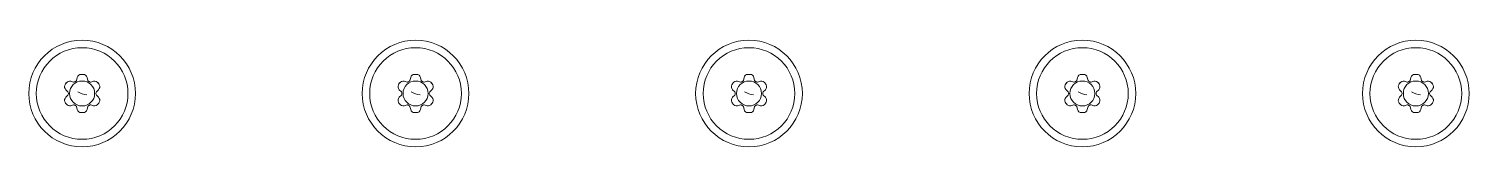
# Model space of a CAD drawing. Header units: millimetres. Extents: x 20 to 1660, y 4 to 1168.
# Drawn here: x 339.2 to 425.6, y 453.7 to 460.1 of the extents above; entities that cross this region are included whole.
import ezdxf

# ---------------------------------------------------------------- set-up
doc = ezdxf.new("R2010")
doc.units = ezdxf.units.MM
doc.header["$LTSCALE"] = 4
doc.layers.add('Visible Edges(A H Standard)', color=7, linetype='Continuous', lineweight=18)

msp = doc.modelspace()

# ---------------------------------------------------------------- linework, layer by layer
at = {"layer": 'Visible Edges(A H Standard)'}
for p, q in [((341.523, 456.956), (341.396, 457.083)), ((341.689, 457.59), (341.862, 457.543)), ((342.037, 457.645), (342.084, 457.818)), ((342.669, 457.818), (342.715, 457.645)), ((342.891, 457.543), (343.064, 457.59)), ((343.357, 457.083), (343.23, 456.956)), ((361.523, 456.956), (361.396, 457.083)), ((361.689, 457.59), (361.862, 457.543)), ((362.037, 457.645), (362.084, 457.818)), ((362.669, 457.818), (362.715, 457.645)), ((362.891, 457.543), (363.064, 457.59)), ((363.357, 457.083), (363.23, 456.956)), ((381.523, 456.956), (381.396, 457.083)), ((381.689, 457.59), (381.862, 457.543)), ((382.037, 457.645), (382.084, 457.818)), ((382.669, 457.818), (382.715, 457.645)), ((382.891, 457.543), (383.064, 457.59)), ((383.357, 457.083), (383.23, 456.956)), ((401.523, 456.956), (401.396, 457.083)), ((401.689, 457.59), (401.862, 457.543)), ((402.037, 457.645), (402.084, 457.818)), ((402.669, 457.818), (402.715, 457.645)), ((402.891, 457.543), (403.064, 457.59)), ((403.357, 457.083), (403.23, 456.956)), ((421.523, 456.956), (421.396, 457.083)), ((421.689, 457.59), (421.862, 457.543)), ((422.037, 457.645), (422.084, 457.818)), ((422.669, 457.818), (422.715, 457.645)), ((422.891, 457.543), (423.064, 457.59)), ((423.357, 457.083), (423.23, 456.956)), ((341.396, 456.626), (341.523, 456.753)), ((343.23, 456.753), (343.357, 456.626)), ((361.396, 456.626), (361.523, 456.753)), ((363.23, 456.753), (363.357, 456.626)), ((381.396, 456.626), (381.523, 456.753)), ((383.23, 456.753), (383.357, 456.626)), ((401.396, 456.626), (401.523, 456.753)), ((403.23, 456.753), (403.357, 456.626)), ((421.396, 456.626), (421.523, 456.753)), ((423.23, 456.753), (423.357, 456.626)), ((341.862, 456.166), (341.689, 456.119)), ((342.084, 455.891), (342.037, 456.064)), ((342.715, 456.064), (342.669, 455.891)), ((343.064, 456.119), (342.891, 456.166)), ((361.862, 456.166), (361.689, 456.119)), ((362.084, 455.891), (362.037, 456.064)), ((362.715, 456.064), (362.669, 455.891)), ((363.064, 456.119), (362.891, 456.166)), ((381.862, 456.166), (381.689, 456.119)), ((382.084, 455.891), (382.037, 456.064)), ((382.715, 456.064), (382.669, 455.891)), ((383.064, 456.119), (382.891, 456.166)), ((401.862, 456.166), (401.689, 456.119)), ((402.084, 455.891), (402.037, 456.064)), ((402.715, 456.064), (402.669, 455.891)), ((403.064, 456.119), (402.891, 456.166)), ((421.862, 456.166), (421.689, 456.119)), ((422.084, 455.891), (422.037, 456.064)), ((422.715, 456.064), (422.669, 455.891)), ((423.064, 456.119), (422.891, 456.166))]:
    msp.add_line(p, q, dxfattribs=at)
for centre, radius in [((342.376, 456.855), 3.2), ((362.376, 456.855), 3.2), ((382.376, 456.855), 3.2), ((402.376, 456.855), 3.2), ((422.376, 456.855), 3.2), ((342.376, 456.855), 2.75), ((362.376, 456.855), 2.75), ((382.376, 456.855), 2.75), ((402.376, 456.855), 2.75), ((422.376, 456.855), 2.75), ((342.376, 456.855), 0.75), ((362.376, 456.855), 0.75), ((382.376, 456.855), 0.75), ((402.376, 456.855), 0.75), ((422.376, 456.855), 0.75)]:
    msp.add_circle(centre, radius, dxfattribs=at)
for centre, radius, start, end in [((342.325, 457.753), 0.25, 93.26057, 165), ((342.376, 456.855), 1.15, 86.73943, 93.26057), ((342.428, 457.753), 0.25, 15, 86.73943), ((362.325, 457.753), 0.25, 93.26057, 165), ((362.376, 456.855), 1.15, 86.73943, 93.26057), ((362.428, 457.753), 0.25, 15, 86.73943), ((382.325, 457.753), 0.25, 93.26057, 165), ((382.376, 456.855), 1.15, 86.73943, 93.26057), ((382.428, 457.753), 0.25, 15, 86.73943), ((402.325, 457.753), 0.25, 93.26057, 165), ((402.376, 456.855), 1.15, 86.73943, 93.26057), ((402.428, 457.753), 0.25, 15, 86.73943), ((422.325, 457.753), 0.25, 93.26057, 165), ((422.376, 456.855), 1.15, 86.73943, 93.26057), ((422.428, 457.753), 0.25, 15, 86.73943), ((341.573, 457.259), 0.25, 153.26057, 225), ((342.376, 456.855), 1.15, 146.73943, 153.26057), ((341.624, 457.348), 0.25, 75, 146.73943), ((341.888, 457.64), 0.1, 255, 301.90196), ((342.376, 456.855), 0.825, 118.09804, 121.90196), ((341.941, 457.671), 0.1, 298.09804, 345), ((342.812, 457.671), 0.1, 195, 241.90196), ((342.376, 456.855), 0.825, 58.09804, 61.90196), ((342.865, 457.64), 0.1, 238.09804, 285), ((343.129, 457.348), 0.25, 33.26057, 105), ((342.376, 456.855), 1.15, 26.73943, 33.26057), ((343.18, 457.259), 0.25, 315, 26.73943), ((361.573, 457.259), 0.25, 153.26057, 225), ((362.376, 456.855), 1.15, 146.73943, 153.26057), ((361.624, 457.348), 0.25, 75, 146.73943), ((361.888, 457.64), 0.1, 255, 301.90196), ((362.376, 456.855), 0.825, 118.09804, 121.90196), ((361.941, 457.671), 0.1, 298.09804, 345), ((362.812, 457.671), 0.1, 195, 241.90196), ((362.376, 456.855), 0.825, 58.09804, 61.90196), ((362.865, 457.64), 0.1, 238.09804, 285), ((363.129, 457.348), 0.25, 33.26057, 105), ((362.376, 456.855), 1.15, 26.73943, 33.26057), ((363.18, 457.259), 0.25, 315, 26.73943), ((381.573, 457.259), 0.25, 153.26057, 225), ((382.376, 456.855), 1.15, 146.73943, 153.26057), ((381.624, 457.348), 0.25, 75, 146.73943), ((381.888, 457.64), 0.1, 255, 301.90196), ((382.376, 456.855), 0.825, 118.09804, 121.90196), ((381.941, 457.671), 0.1, 298.09804, 345), ((382.812, 457.671), 0.1, 195, 241.90196), ((382.376, 456.855), 0.825, 58.09804, 61.90196), ((382.865, 457.64), 0.1, 238.09804, 285), ((383.129, 457.348), 0.25, 33.26057, 105), ((382.376, 456.855), 1.15, 26.73943, 33.26057), ((383.18, 457.259), 0.25, 315, 26.73943), ((401.573, 457.259), 0.25, 153.26057, 225), ((402.376, 456.855), 1.15, 146.73943, 153.26057), ((401.624, 457.348), 0.25, 75, 146.73943), ((401.888, 457.64), 0.1, 255, 301.90196), ((402.376, 456.855), 0.825, 118.09804, 121.90196), ((401.941, 457.671), 0.1, 298.09804, 345), ((402.812, 457.671), 0.1, 195, 241.90196), ((402.376, 456.855), 0.825, 58.09804, 61.90196), ((402.865, 457.64), 0.1, 238.09804, 285), ((403.129, 457.348), 0.25, 33.26057, 105), ((402.376, 456.855), 1.15, 26.73943, 33.26057), ((403.18, 457.259), 0.25, 315, 26.73943), ((421.573, 457.259), 0.25, 153.26057, 225), ((422.376, 456.855), 1.15, 146.73943, 153.26057), ((421.624, 457.348), 0.25, 75, 146.73943), ((421.888, 457.64), 0.1, 255, 301.90196), ((422.376, 456.855), 0.825, 118.09804, 121.90196), ((421.941, 457.671), 0.1, 298.09804, 345), ((422.812, 457.671), 0.1, 195, 241.90196), ((422.376, 456.855), 0.825, 58.09804, 61.90196), ((422.865, 457.64), 0.1, 238.09804, 285), ((423.129, 457.348), 0.25, 33.26057, 105), ((422.376, 456.855), 1.15, 26.73943, 33.26057), ((423.18, 457.259), 0.25, 315, 26.73943), ((341.573, 456.45), 0.25, 135, 206.73943), ((342.376, 456.855), 1.15, 206.73943, 213.26057), ((341.624, 456.361), 0.25, 213.26057, 285), ((341.452, 456.885), 0.1, 358.09804, 45), ((341.452, 456.824), 0.1, 315, 1.90196), ((342.376, 456.855), 0.825, 178.09804, 181.90196), ((342.876, 458.255), 1.5, 239.44504, 261.24731), ((343.129, 456.361), 0.25, 255, 326.73943), ((343.301, 456.885), 0.1, 135, 181.90196), ((342.376, 456.855), 0.825, 358.09804, 1.90196), ((343.301, 456.824), 0.1, 178.09804, 225), ((342.376, 456.855), 1.15, 326.73943, 333.26057), ((343.18, 456.45), 0.25, 333.26057, 45), ((361.573, 456.45), 0.25, 135, 206.73943), ((362.376, 456.855), 1.15, 206.73943, 213.26057), ((361.624, 456.361), 0.25, 213.26057, 285), ((361.452, 456.885), 0.1, 358.09804, 45), ((361.452, 456.824), 0.1, 315, 1.90196), ((362.376, 456.855), 0.825, 178.09804, 181.90196), ((362.876, 458.255), 1.5, 239.44504, 261.24731), ((363.129, 456.361), 0.25, 255, 326.73943), ((363.301, 456.885), 0.1, 135, 181.90196), ((362.376, 456.855), 0.825, 358.09804, 1.90196), ((363.301, 456.824), 0.1, 178.09804, 225), ((362.376, 456.855), 1.15, 326.73943, 333.26057), ((363.18, 456.45), 0.25, 333.26057, 45), ((381.573, 456.45), 0.25, 135, 206.73943), ((382.376, 456.855), 1.15, 206.73943, 213.26057), ((381.624, 456.361), 0.25, 213.26057, 285), ((381.452, 456.885), 0.1, 358.09804, 45), ((381.452, 456.824), 0.1, 315, 1.90196), ((382.376, 456.855), 0.825, 178.09804, 181.90196), ((382.876, 458.255), 1.5, 239.44504, 261.24731), ((383.129, 456.361), 0.25, 255, 326.73943), ((383.301, 456.885), 0.1, 135, 181.90196), ((382.376, 456.855), 0.825, 358.09804, 1.90196), ((383.301, 456.824), 0.1, 178.09804, 225), ((382.376, 456.855), 1.15, 326.73943, 333.26057), ((383.18, 456.45), 0.25, 333.26057, 45), ((401.573, 456.45), 0.25, 135, 206.73943), ((402.376, 456.855), 1.15, 206.73943, 213.26057), ((401.624, 456.361), 0.25, 213.26057, 285), ((401.452, 456.885), 0.1, 358.09804, 45), ((401.452, 456.824), 0.1, 315, 1.90196), ((402.376, 456.855), 0.825, 178.09804, 181.90196), ((402.876, 458.255), 1.5, 239.44504, 261.24731), ((403.129, 456.361), 0.25, 255, 326.73943), ((403.301, 456.885), 0.1, 135, 181.90196), ((402.376, 456.855), 0.825, 358.09804, 1.90196), ((403.301, 456.824), 0.1, 178.09804, 225), ((402.376, 456.855), 1.15, 326.73943, 333.26057), ((403.18, 456.45), 0.25, 333.26057, 45), ((421.573, 456.45), 0.25, 135, 206.73943), ((422.376, 456.855), 1.15, 206.73943, 213.26057), ((421.624, 456.361), 0.25, 213.26057, 285), ((421.452, 456.885), 0.1, 358.09804, 45), ((421.452, 456.824), 0.1, 315, 1.90196), ((422.376, 456.855), 0.825, 178.09804, 181.90196), ((422.876, 458.255), 1.5, 239.44504, 261.24731), ((423.129, 456.361), 0.25, 255, 326.73943), ((423.301, 456.885), 0.1, 135, 181.90196), ((422.376, 456.855), 0.825, 358.09804, 1.90196), ((423.301, 456.824), 0.1, 178.09804, 225), ((422.376, 456.855), 1.15, 326.73943, 333.26057), ((423.18, 456.45), 0.25, 333.26057, 45), ((341.888, 456.069), 0.1, 58.09804, 105), ((342.376, 456.855), 0.825, 238.09804, 241.90196), ((341.941, 456.039), 0.1, 15, 61.90196), ((342.325, 455.956), 0.25, 195, 266.73943), ((342.376, 456.855), 1.15, 266.73943, 273.26057), ((342.428, 455.956), 0.25, 273.26057, 345), ((342.812, 456.039), 0.1, 118.09804, 165), ((342.376, 456.855), 0.825, 298.09804, 301.90196), ((342.865, 456.069), 0.1, 75, 121.90196), ((361.888, 456.069), 0.1, 58.09804, 105), ((362.376, 456.855), 0.825, 238.09804, 241.90196), ((361.941, 456.039), 0.1, 15, 61.90196), ((362.325, 455.956), 0.25, 195, 266.73943), ((362.376, 456.855), 1.15, 266.73943, 273.26057), ((362.428, 455.956), 0.25, 273.26057, 345), ((362.812, 456.039), 0.1, 118.09804, 165), ((362.376, 456.855), 0.825, 298.09804, 301.90196), ((362.865, 456.069), 0.1, 75, 121.90196), ((381.888, 456.069), 0.1, 58.09804, 105), ((382.376, 456.855), 0.825, 238.09804, 241.90196), ((381.941, 456.039), 0.1, 15, 61.90196), ((382.325, 455.956), 0.25, 195, 266.73943), ((382.376, 456.855), 1.15, 266.73943, 273.26057), ((382.428, 455.956), 0.25, 273.26057, 345), ((382.812, 456.039), 0.1, 118.09804, 165), ((382.376, 456.855), 0.825, 298.09804, 301.90196), ((382.865, 456.069), 0.1, 75, 121.90196), ((401.888, 456.069), 0.1, 58.09804, 105), ((402.376, 456.855), 0.825, 238.09804, 241.90196), ((401.941, 456.039), 0.1, 15, 61.90196), ((402.325, 455.956), 0.25, 195, 266.73943), ((402.376, 456.855), 1.15, 266.73943, 273.26057), ((402.428, 455.956), 0.25, 273.26057, 345), ((402.812, 456.039), 0.1, 118.09804, 165), ((402.376, 456.855), 0.825, 298.09804, 301.90196), ((402.865, 456.069), 0.1, 75, 121.90196), ((421.888, 456.069), 0.1, 58.09804, 105), ((422.376, 456.855), 0.825, 238.09804, 241.90196), ((421.941, 456.039), 0.1, 15, 61.90196), ((422.325, 455.956), 0.25, 195, 266.73943), ((422.376, 456.855), 1.15, 266.73943, 273.26057), ((422.428, 455.956), 0.25, 273.26057, 345), ((422.812, 456.039), 0.1, 118.09804, 165), ((422.376, 456.855), 0.825, 298.09804, 301.90196), ((422.865, 456.069), 0.1, 75, 121.90196)]:
    msp.add_arc(centre, radius, start, end, dxfattribs=at)

doc.saveas('drawing.dxf')
